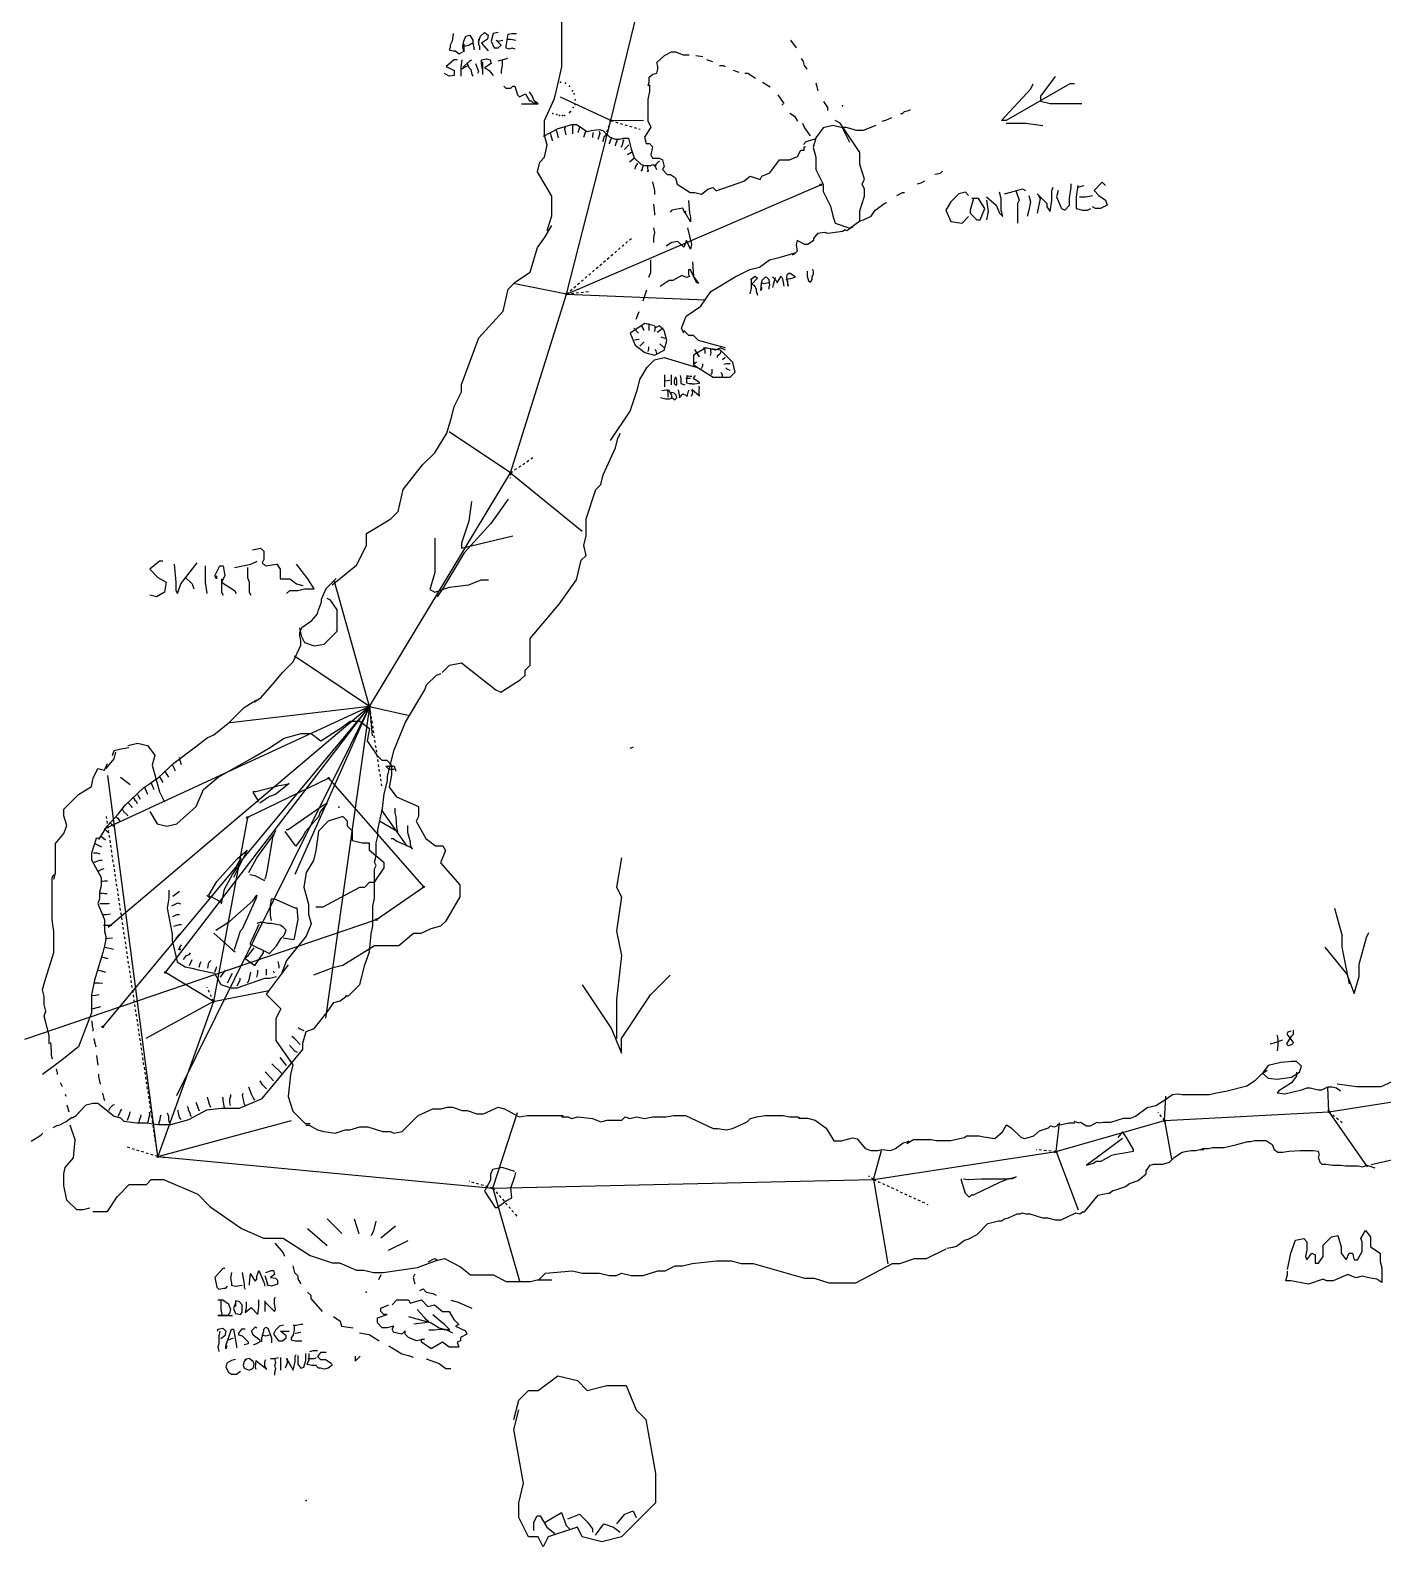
# Model space of a CAD drawing. Header units: millimetres. Extents: x -158 to 813, y -516 to 729.
# Drawn here: x 146 to 312.1, y -516.5 to -330.2 of the extents above; entities that cross this region are included whole.
import ezdxf

# ---------------------------------------------------------------- set-up
doc = ezdxf.new("R2010")
doc.units = ezdxf.units.MM
doc.linetypes.add('DASH', pattern=[0.6, 0.3, -0.3])

msp = doc.modelspace()

# ---------------------------------------------------------------- linework, layer by layer
at = {"layer": 'Shots', "color": 1}
for p, q in [((217.254, -341.338), (225.982, -305.664)), ((211.824, -362.642), (217.254, -341.338)), ((211.824, -362.642), (243.06, -349.21)), ((204.96, -384.592), (211.824, -362.642)), ((187.624, -413.294), (204.96, -384.592)), ((187.624, -413.294), (154.862, -452.644)), ((162.55, -445.968), (187.624, -413.294)), ((182.614, -422.11), (172.628, -426.942)), ((194.278, -435.452), (182.614, -422.11)), ((172.628, -426.942), (168.462, -449.52)), ((188.476, -439.468), (194.278, -435.452)), ((145.3, -454.15), (188.476, -439.468)), ((168.462, -449.52), (162.55, -445.968)), ((168.462, -449.52), (161.626, -468.596)), ((305.484, -463.086), (379.912, -451.388)), ((285.284, -464.166), (305.484, -463.086)), ((271.97, -467.974), (285.284, -464.166)), ((161.626, -468.596), (202.782, -472.464)), ((249.536, -471.382), (271.97, -467.974)), ((202.782, -472.464), (249.536, -471.382))]:
    msp.add_line(p, q, dxfattribs=at)
for centre in [(217.254, -341.338), (243.06, -349.21), (211.824, -362.642), (204.96, -384.592), (187.624, -413.294), (182.614, -422.11), (172.628, -426.942), (194.278, -435.452), (188.476, -439.468), (162.55, -445.968), (168.462, -449.52), (154.862, -452.644), (305.484, -463.086), (285.284, -464.166), (161.626, -468.596), (271.97, -467.974), (202.782, -472.464), (249.536, -471.382)]:
    msp.add_circle(centre, 0.1, dxfattribs=at)
at = {"layer": 'Sketch', "color": 0}
for points in [[(209.44, -354.84), (210.04, -353.04), (210.04, -350.64), (208.24, -347.64), (208.54, -346.44), (209.14, -345.84), (209.44, -344.34), (209.14, -343.14), (209.14, -341.34), (210.34, -338.64), (210.64, -337.44), (211.24, -334.74), (211.24, -328.74), (211.54, -327.84)], [(197.9, -330.62), (197.78, -331.58), (197.54, -332.06), (197.54, -332.42), (197.42, -332.66), (197.9, -332.78), (198.14, -332.78), (198.62, -333.14), (199.1, -332.9)], [(199.22, -331.94), (199.22, -332.9), (199.1, -332.18), (199.22, -331.58), (199.46, -330.98), (199.94, -330.86), (200.3, -331.46), (200.3, -331.82), (200.42, -332.42), (200.42, -332.66)], [(201.02, -331.7), (201.26, -330.98), (201.74, -330.5), (202.22, -330.86), (202.1, -331.34), (201.38, -331.82), (202.22, -332.78)], [(201.02, -331.34), (201.02, -331.94), (201.14, -332.18), (201.14, -332.66)], [(203.42, -330.5), (202.82, -330.62), (202.58, -331.58), (202.94, -332.42), (203.42, -332.42), (203.78, -332.06), (203.18, -331.46), (203.42, -331.58), (204.02, -331.46)], [(204.62, -330.74), (204.38, -332.18), (204.38, -332.42), (204.86, -332.54), (205.1, -332.42), (205.46, -332.54)], [(204.5, -331.34), (204.98, -331.34), (205.58, -331.46)], [(204.62, -330.74), (205.1, -330.62), (205.7, -330.62)], [(240.08, -332.4), (239.36, -331.44)], [(199.22, -332.18), (199.82, -332.06), (200.18, -331.82), (200.42, -331.94)], [(221.84, -337.08), (221.96, -336.6), (221.96, -336), (222.44, -335.64), (222.92, -335.52), (223.04, -335.04), (223.04, -334.68), (222.92, -334.2), (223.88, -333.36), (224.72, -332.88), (225.2, -332.88), (226.16, -333.24), (226.88, -333.24)], [(227.72, -333.36), (228.56, -333.48)], [(198.38, -333.86), (198.02, -333.86), (197.06, -334.7), (198.02, -335.18), (198.02, -335.78), (197.42, -335.9), (196.82, -335.54)], [(198.98, -333.86), (198.86, -334.82), (198.86, -335.9)], [(198.86, -335.06), (199.7, -334.58)], [(199.1, -334.82), (199.94, -333.98), (200.18, -333.86)], [(199.58, -334.22), (199.82, -334.82), (200.06, -335.06), (200.18, -335.66), (200.3, -335.9)], [(200.66, -334.34), (201.02, -335.3), (200.9, -335.54)], [(201.5, -334.1), (201.5, -335.06), (201.38, -334.34), (201.38, -333.86), (201.98, -333.74), (202.46, -333.86), (202.58, -334.34), (201.98, -334.7), (201.74, -334.82), (202.34, -335.18), (202.82, -335.78)], [(201.5, -334.82), (201.5, -335.66)], [(203.42, -333.98), (204.38, -333.74), (204.62, -333.62)], [(203.9, -333.86), (203.9, -334.58), (203.78, -335.18), (203.78, -335.54)], [(229.04, -333.84), (229.76, -334.08)], [(230.6, -334.56), (231.08, -334.56), (231.32, -334.68)], [(232.28, -335.16), (233, -335.4)], [(241.4, -335.04), (241.04, -334.56), (240.92, -334.08), (240.68, -333.72)], [(204.14, -337.1), (204.38, -337.34), (204.98, -337.34), (205.22, -337.1), (205.46, -337.1), (205.82, -338.18), (206.06, -338.42), (206.78, -338.06), (207.26, -338.9), (207.5, -338.9), (207.74, -339.14), (208.1, -339.14)], [(222, -336.96), (222, -337.76), (221.8, -338.76), (221.8, -341.36), (222.2, -342.16), (221.4, -343.36), (221.6, -344.16), (222, -344.16), (222.4, -344.56), (222.2, -345.56), (222.4, -345.96), (223.2, -345.96), (223.6, -346.16), (223.8, -346.96), (223.6, -347.36), (224.2, -347.96), (224.6, -347.96), (225.2, -348.36), (225.4, -349.16), (227, -350.16), (227.6, -350.16), (228.4, -350.36), (229.2, -349.76), (229.8, -349.56), (230.2, -349.96), (233.6, -348.76), (234.4, -348.16), (235.6, -348.56), (235.8, -348.16), (236.8, -347.76), (238, -346.16), (239.2, -346.16), (240.2, -345.76), (240.6, -344.96), (241, -344.96), (241, -344.56), (241.2, -344.56)], [(233.72, -335.52), (234.08, -335.52), (235.04, -336.12)], [(235.88, -336.6), (236.84, -337.2)], [(242.72, -337.68), (242.6, -337.2), (242.48, -336.72)], [(274.24, -336.84), (273.64, -336.84), (265.84, -341.34), (265.24, -341.34), (268.84, -337.44), (269.14, -336.84)], [(271.84, -335.94), (270.04, -338.34), (270.04, -338.94), (271.24, -339.24), (275.14, -339.24)], [(206.3, -339.26), (208.34, -339.26), (207.86, -338.9), (207.62, -338.3), (207.26, -337.82)], [(237.8, -338.16), (238.52, -339.24)], [(239.24, -340.44), (239.84, -340.8), (240.2, -341.4)], [(243.92, -340.08), (243.92, -339.72), (243.44, -339)], [(252.86, -340.46), (253.1, -340.46), (253.34, -340.22), (253.82, -340.1), (254.06, -339.98)], [(208.98, -343.26), (210.78, -342.3), (211.26, -342.18), (212.46, -341.82), (213.06, -341.82), (214.38, -342.66), (214.86, -342.54), (215.82, -342.42), (216.3, -342.54), (217.14, -343.38), (217.86, -343.62), (218.34, -343.62), (218.82, -343.5), (219.42, -343.5), (219.78, -344.82), (220.14, -345.9), (220.98, -346.74), (221.46, -346.86), (222.18, -346.86), (222.42, -346.74), (222.66, -346.86), (223.26, -346.26)], [(210.56, -342.5), (210.62, -342.74), (210.74, -343.28), (210.8, -343.46)], [(211.58, -342.02), (211.64, -342.14), (211.58, -342.38), (211.76, -343.1)], [(212.54, -341.84), (212.54, -342.98)], [(213.44, -342.2), (213.2, -342.86)], [(214.16, -342.68), (213.92, -343.4)], [(215.84, -342.62), (215.9, -342.92), (215.66, -343.64)], [(240.8, -341.64), (241.04, -342.24), (241.76, -343.2)], [(246.64, -344.04), (245.74, -342.24), (244.54, -341.94), (243.34, -342.24), (242.44, -343.44), (242.14, -344.64), (242.44, -345.84), (242.44, -347.34), (243.34, -349.14), (243.34, -350.04), (244.24, -351.84), (244.54, -353.04), (244.84, -353.94), (246.64, -354.54), (247.84, -353.64), (247.84, -352.44), (248.44, -350.64), (248.44, -349.74), (248.14, -349.14), (248.44, -348.54), (247.84, -346.74), (247.84, -345.24), (245.44, -341.64), (244.84, -341.34)], [(245.66, -342.14), (246.14, -342.14), (247.46, -342.5), (248.3, -342.5), (249.86, -341.9)], [(250.58, -341.42), (251.06, -341.3), (251.78, -340.94)], [(265.84, -341.64), (268.24, -341.64), (270.34, -341.94)], [(209.84, -342.92), (209.9, -343.16), (210.08, -343.7), (210.08, -343.82)], [(215.06, -342.8), (215, -343.4)], [(216.44, -343.22), (216.32, -343.76), (216.26, -343.94)], [(217.28, -343.52), (217.28, -343.64), (217.16, -343.82), (217.16, -344), (217.04, -344.18)], [(218, -343.64), (218, -343.88), (217.88, -344.06), (217.82, -344.42)], [(218.9, -343.7), (218.78, -343.82), (218.84, -343.7), (218.6, -344.48), (218.48, -344.6)], [(219.5, -344.3), (218.96, -344.9)], [(240.92, -344.28), (241.28, -343.92), (242.36, -343.56)], [(219.8, -345.26), (219.32, -345.56)], [(220.22, -345.92), (219.56, -346.46)], [(220.52, -346.58), (220.52, -346.7), (220.28, -346.94), (220.22, -347.3)], [(221.24, -346.88), (221.12, -347.18), (221.12, -347.36), (220.94, -347.54)], [(221.78, -346.88), (221.78, -347.18), (221.84, -347.6), (221.72, -347.6)], [(222.56, -346.76), (222.74, -347.06), (222.86, -347.36)], [(257.06, -347.9), (257.78, -347.78), (258.02, -347.54)], [(222.38, -348.86), (222.62, -349.94), (222.62, -350.42)], [(254.9, -349.1), (255.38, -348.98), (255.86, -348.74)], [(261.22, -350.52), (260.82, -350.12), (260.02, -350.32), (259.02, -351.32), (258.42, -352.32), (259.02, -353.72), (260.42, -353.92), (261.22, -353.12)], [(263.42, -350.72), (264.62, -351.72), (265.02, -352.72), (265.42, -353.12), (265.22, -352.32), (265.22, -350.92), (265.02, -350.12)], [(265.62, -350.32), (266.42, -350.12), (267.82, -349.72), (268.22, -349.92)], [(267.02, -349.92), (267.42, -351.12), (267.22, -351.52), (267.22, -353.92)], [(269.62, -350.32), (270.82, -351.52), (270.82, -351.92), (271.22, -352.52), (271.42, -351.12), (271.42, -349.92), (271.62, -349.52)], [(272.22, -349.92), (272.02, -350.72), (272.62, -352.12), (273.02, -352.32), (273.62, -351.72), (273.62, -350.92), (273.82, -349.52), (273.82, -349.12)], [(274.62, -349.32), (274.42, -350.72), (274.42, -352.12), (275.22, -352.32), (275.82, -352.32), (276.22, -352.12)], [(274.62, -349.52), (275.42, -349.32)], [(278.02, -349.32), (277.62, -348.92), (276.62, -349.92), (277.22, -350.52), (278.02, -351.12), (278.22, -351.72), (277.42, -352.12), (276.82, -352.12), (276.42, -351.92)], [(222.5, -351.62), (222.62, -352.7), (222.62, -352.94)], [(226.82, -351.14), (226.94, -352.7), (227.06, -353.18), (227.06, -353.78), (226.46, -352.7), (226.46, -352.46), (226.34, -352.7), (226.1, -352.1), (224.78, -352.34), (224.54, -352.58)], [(247.82, -353.66), (248.3, -353.54), (249.26, -353.06), (249.74, -352.34), (250.94, -351.5), (251.18, -351.38)], [(252.38, -350.54), (253.1, -350.18), (253.34, -350.18)], [(261.82, -350.92), (261.42, -352.32), (261.42, -352.72), (262.22, -353.52), (262.62, -353.52), (263.22, -352.12), (262.42, -350.92), (261.62, -350.92)], [(263.42, -351.12), (263.62, -352.52), (263.42, -353.52)], [(268.62, -350.52), (268.82, -351.32), (268.62, -352.32), (268.42, -353.12)], [(269.82, -350.52), (270.02, -350.92), (269.62, -352.72)], [(274.82, -350.72), (275.62, -350.72), (276.42, -350.52)], [(198.04, -376.44), (198.94, -374.64), (198.94, -373.74), (201.04, -368.04), (204.04, -364.74), (204.64, -362.04), (205.54, -361.14), (207.34, -359.94), (208.24, -356.94), (209.14, -355.74), (210.04, -354.24)], [(222.5, -354.5), (222.62, -355.1), (222.5, -355.7), (222.5, -356.3)], [(226.7, -354.5), (227.18, -356.54), (227.06, -357.14), (226.58, -356.06), (226.22, -356.9), (225.5, -356.18), (224.78, -356.3), (224.06, -356.78)], [(246.98, -354.38), (246.26, -354.86), (246.02, -354.74), (245.78, -354.98), (244.82, -355.1), (243.98, -355.22), (243.5, -355.1), (242.66, -355.22), (242.18, -355.82), (242.18, -356.06), (241.46, -356.54), (241.1, -356.54), (240.14, -356.06), (240.02, -356.54), (240.14, -357.38), (239.78, -357.74), (239.54, -357.86)], [(226.24, -367.44), (225.94, -366.84), (226.54, -365.34), (228.34, -364.14), (229.54, -362.34), (232.54, -360.54), (234.34, -359.64), (235.54, -359.34), (236.74, -358.44), (237.94, -358.14), (240.04, -357.54)], [(222.14, -358.46), (222.14, -360.02), (221.9, -360.62)], [(227.3, -358.7), (227.42, -360.5), (228.02, -361.34), (227.78, -361.22), (227.06, -359.66), (226.82, -359.66), (226.82, -360.26), (226.94, -360.5), (226.58, -360.62), (225.98, -360.38), (224.9, -360.98), (224.42, -360.98), (223.34, -361.7)], [(234.5, -360.86), (234.5, -361.98), (234.34, -362.62)], [(234.42, -360.86), (234.98, -360.46), (235.3, -360.7), (234.58, -361.42), (234.9, -361.58), (235.14, -362.06), (235.14, -362.3), (235.3, -362.78)], [(235.78, -361.74), (235.78, -362.06), (235.7, -362.22), (235.78, -361.34), (235.86, -360.94), (236.18, -360.62), (236.34, -360.54), (236.66, -360.86), (236.74, -361.58), (236.66, -361.74), (236.66, -362.06)], [(235.78, -361.26), (236.1, -361.34), (236.82, -361.18)], [(237.14, -360.54), (237.62, -361.02), (237.7, -361.26), (238.18, -360.46), (238.34, -360.78), (238.5, -361.66)], [(237.46, -360.62), (237.38, -360.94), (237.22, -361.5), (237.14, -361.82)], [(238.82, -360.86), (238.98, -361.02), (238.98, -361.26), (239.06, -361.58), (239.06, -361.66), (238.9, -360.54), (238.98, -360.22), (239.14, -360.06), (239.3, -360.06), (239.86, -360.46), (239.86, -360.62), (239.3, -360.78), (238.82, -360.86)], [(241.38, -359.82), (241.38, -360.46), (241.54, -361.02), (241.78, -361.18), (242.02, -360.86), (242.02, -360.54), (242.18, -360.14), (242.18, -359.9), (242.1, -359.58)], [(221.66, -362.18), (221.3, -363.26), (221.18, -363.5)], [(220.7, -364.82), (220.34, -365.78)], [(222.64, -366.54), (221.44, -366.24), (219.64, -367.44), (220.24, -368.94), (221.44, -369.84), (222.64, -370.14), (223.84, -369.54), (224.14, -368.34), (223.84, -367.14), (223.24, -366.54), (222.64, -366.84)], [(220.1, -366.82), (220.66, -367.46)], [(220.98, -366.5), (221.3, -366.98), (221.3, -367.14)], [(221.94, -366.26), (221.94, -367.14)], [(222.66, -366.58), (222.66, -367.14), (222.58, -367.3)], [(223.7, -366.82), (222.98, -367.38)], [(220.18, -368.26), (220.74, -368.18)], [(220.82, -369.06), (221.38, -368.5)], [(223.78, -369.22), (223.3, -368.74)], [(223.94, -368.1), (223.46, -367.94)], [(231.34, -369.24), (230.14, -368.94), (228.04, -368.34), (227.44, -367.74), (226.84, -367.74), (226.24, -367.14)], [(217.24, -380.64), (219.64, -377.04), (220.54, -374.34), (220.84, -373.14), (221.74, -371.64), (222.64, -370.74), (223.84, -370.44), (227.74, -371.64)], [(221.86, -369.7), (221.94, -369.38), (221.94, -369.14)], [(222.9, -369.94), (222.82, -369.62), (222.66, -369.46)], [(231.34, -369.54), (230.74, -369.24), (230.14, -369.54), (228.94, -369.24), (227.44, -370.14), (227.44, -371.34), (229.84, -372.84), (231.94, -372.84), (232.54, -372.24), (232.24, -371.04), (230.74, -369.54), (228.64, -369.24)], [(227.54, -369.46), (228.1, -370.34)], [(228.74, -369.22), (228.82, -369.62), (228.82, -369.94)], [(229.46, -369.3), (229.54, -369.86), (229.46, -370.18)], [(230.82, -369.62), (230.66, -370.02), (230.34, -370.26), (230.34, -370.42)], [(231.3, -370.42), (230.98, -370.74)], [(227.46, -371.22), (227.78, -370.98)], [(228.42, -371.78), (228.58, -371.46), (228.58, -371.22)], [(229.54, -372.5), (229.7, -372.34), (229.7, -371.86)], [(230.98, -372.82), (230.98, -372.58), (230.82, -372.26)], [(231.94, -371.22), (231.46, -371.22), (231.14, -371.3)], [(231.94, -372.02), (231.54, -371.86), (231.38, -371.7)], [(223.86, -372.58), (223.86, -374.02)], [(223.94, -373.3), (224.5, -373.22)], [(224.66, -372.58), (224.66, -373.78)], [(225.14, -372.98), (225.06, -373.3), (225.06, -373.62), (225.22, -373.78), (225.38, -373.78), (225.38, -373.22), (225.3, -372.9), (225.14, -372.9)], [(225.78, -372.66), (225.86, -373.06), (225.86, -373.62), (226.34, -373.78)], [(226.5, -372.98), (227.06, -372.98)], [(226.58, -372.66), (226.98, -372.74), (227.22, -372.74)], [(226.66, -372.74), (226.58, -373.14), (226.58, -373.54), (226.9, -373.62), (227.22, -373.62)], [(227.62, -372.66), (227.38, -372.98), (227.78, -373.22), (228.1, -373.46), (228.1, -373.62), (227.54, -373.7), (227.22, -373.7)], [(227.22, -374.34), (228.18, -375.14), (228.1, -374.82), (228.1, -374.42), (228.18, -374.26), (228.1, -373.94)], [(183.04, -398.34), (186.04, -395.94), (187.24, -393.54), (187.24, -392.04), (190.24, -390.24), (191.14, -389.34), (191.74, -386.64), (194.14, -383.64), (195.64, -382.14), (197.14, -379.74), (197.74, -377.64), (198.04, -376.44), (198.64, -375.24)], [(223.54, -374.5), (224.1, -374.42), (224.34, -374.42), (224.74, -375.06), (224.74, -375.3), (224.66, -375.46), (224.42, -375.54), (224.02, -375.54), (223.38, -375.38)], [(224.18, -374.42), (224.26, -374.66), (224.26, -375.3)], [(224.74, -374.98), (224.74, -375.3), (225.14, -375.62), (225.38, -375.38), (225.3, -375.06), (225.06, -374.82), (224.74, -374.74), (224.58, -374.9)], [(225.54, -374.42), (225.7, -375.22), (225.7, -375.38), (226.1, -374.9), (226.5, -375.06), (226.66, -375.22), (226.74, -374.9), (226.82, -374.58), (226.9, -374.42)], [(227.22, -374.42), (227.3, -374.82), (227.14, -375.22)], [(196.54, -409.14), (197.44, -408.24), (198.94, -407.94), (203.14, -411.24), (203.74, -411.54), (206.14, -410.04), (206.74, -409.44), (206.74, -408.84), (207.34, -408.24), (207.34, -404.94), (210.94, -400.74), (213.04, -397.74), (213.64, -395.34), (214.24, -394.74), (213.94, -393.54), (214.24, -392.34), (214.24, -390.24), (215.44, -386.64), (216.04, -386.04), (216.34, -384.84), (217.84, -381.54), (218.14, -380.34), (218.44, -379.74)], [(204.64, -387.84), (202.54, -390.84), (199.24, -394.44), (196.54, -398.94), (195.94, -399.84)], [(200.14, -388.14), (199.84, -390.54), (198.94, -393.24), (198.94, -393.84), (205.24, -392.34)], [(195.64, -392.64), (195.64, -396.84), (195.04, -398.94), (195.64, -399.24), (197.44, -398.64), (199.84, -398.34), (201.34, -397.74), (202.24, -397.74)], [(173.24, -394.04), (174.24, -393.84), (174.64, -394.24), (174.64, -395.24), (174.44, -395.64), (174.84, -396.04), (176.24, -395.84), (176.64, -396.44), (176.64, -397.64), (177.84, -397.64), (178.64, -398.24), (179.44, -398.44)], [(162.24, -395.44), (161.84, -395.44), (160.64, -396.44), (161.64, -397.44), (162.64, -398.04), (162.44, -399.24), (161.44, -399.84), (160.64, -399.64)], [(163.64, -395.84), (163.84, -398.04), (163.84, -399.04), (164.04, -399.44), (164.44, -398.24), (166.44, -395.64)], [(167.44, -396.04), (167.44, -398.04), (167.64, -399.44)], [(168.84, -397.24), (168.84, -397.64), (168.64, -397.24), (169.24, -396.04), (169.64, -396.04), (169.84, -397.24), (169.44, -398.04), (171.04, -399.04), (171.24, -399.44)], [(171.04, -396.24), (173.04, -395.84), (173.84, -395.44)], [(172.64, -396.24), (172.64, -397.44), (172.84, -398.04), (172.84, -399.24), (173.04, -399.64)], [(177.44, -399.44), (177.84, -399.04), (178.84, -399.04), (179.64, -398.84), (180.84, -398.84), (180.04, -397.64), (178.64, -395.84)], [(165.04, -397.44), (165.84, -398.24), (166.04, -398.84)], [(169.44, -397.64), (169.44, -399.24), (169.64, -399.64)], [(173.44, -412.6), (173.68, -412.6), (174.28, -412.24), (175.96, -410.32), (176.92, -409.12), (178.24, -407.8), (179.2, -405.76), (179.2, -405.16), (179.08, -404.68), (179.08, -404.2), (179.32, -403.6), (180.52, -402.76), (181.24, -401.92), (181.36, -401.44), (181.72, -400.48), (181.72, -400.12), (182.32, -398.8), (183.52, -397.6)], [(179.04, -403.64), (179.24, -404.64), (179.64, -405.44), (180.84, -405.84), (182.04, -405.64), (183.64, -404.04), (183.64, -401.44), (182.84, -400.24), (182.44, -400.04)], [(184.64, -448.84), (185.04, -448.84), (186.44, -447.44), (187.04, -445.04), (187.64, -443.44), (187.84, -441.24), (188.04, -440.24), (188.04, -437.84), (188.24, -436.84), (188.24, -433.24), (188.44, -432.84), (188.24, -432.44), (188.44, -431.64), (188.44, -430.04), (188.64, -429.24), (188.64, -428.44), (189.24, -425.84), (189.44, -424.04), (189.84, -422.44), (189.84, -421.84), (190.64, -418.64), (192.04, -415.24), (194.44, -411.24), (194.64, -410.64), (195.84, -409.44), (196.44, -409.24)], [(154.36, -429.64), (155.44, -427.96), (156.76, -426.52), (157.6, -425.44), (159.88, -423.28), (160.6, -422.8), (161.08, -422.44), (161.68, -422.08), (163.6, -420.28), (166.24, -418.24), (167.68, -417.16), (168.52, -416.8), (170.44, -415.24), (172.24, -413.44), (173.32, -412.72), (173.56, -412.72), (173.8, -412.48)], [(160.64, -426.2), (161.54, -427.7), (162.74, -428), (163.94, -427.7), (166.34, -425.6), (167.24, -423.5), (169.04, -422), (173.24, -419.6), (175.34, -418.4), (177.14, -417.2), (179.24, -416.6), (180.44, -416.6), (181.64, -417.5), (184.04, -416), (185.24, -415.1), (186.44, -415.1), (187.64, -416), (187.34, -417.5), (188.54, -419.3), (189.14, -419.9), (189.74, -419.9), (190.34, -420.5), (190.34, -421.7), (190.04, -423.2), (190.94, -424.4), (193.64, -425.6), (193.64, -426.8), (193.34, -427.4), (194.54, -429.5), (195.74, -430.4), (196.64, -430.4), (196.94, -431), (196.34, -432.5), (198.74, -435.2), (198.74, -436.7), (196.94, -439.7), (196.34, -440.3), (195.14, -440.6), (193.94, -441.2), (193.04, -441.2), (191.24, -442.7), (188.24, -442.7), (184.34, -445.1), (183.14, -445.4), (180.74, -446.3)], [(155.26, -420.92), (156.26, -419.72), (156.46, -418.92)], [(156.06, -419.32), (156.26, -418.72), (157.06, -418.52), (158.06, -418.32)], [(157.94, -418.1), (159.14, -417.8), (160.34, -418.1), (161.24, -419.3), (160.94, -420.5), (161.84, -423.8), (162.44, -425)], [(219.64, -418.44), (220.04, -418.24)], [(148.86, -434.52), (149.06, -433.72), (149.06, -430.12), (150.06, -428.92), (150.46, -427.92), (150.06, -426.72), (150.06, -425.92), (151.86, -424.12), (153.46, -423.12), (153.66, -422.12), (154.26, -420.92), (155.06, -421.12), (155.46, -420.32)], [(163.36, -420.36), (163.72, -421.08), (163.72, -421.2)], [(164.26, -419.58), (164.32, -419.88), (164.5, -420.42)], [(190.64, -421.04), (190.04, -421.04), (189.64, -420.64), (190.64, -420.64), (190.84, -421.24)], [(157.04, -422), (158.24, -422.9)], [(160.78, -422.58), (161.14, -423.48)], [(161.8, -421.86), (162.22, -422.64)], [(162.4, -421.26), (162.52, -421.32), (162.94, -421.98)], [(173.3, -423.74), (173.66, -423.74), (176.54, -423.02), (177.26, -422.9), (177.74, -422.78), (176.06, -424.1), (175.34, -424.34), (174.14, -425.18)], [(158.56, -424.38), (158.8, -424.8), (158.98, -424.92), (159.1, -425.22)], [(159.14, -424.1), (159.44, -424.7)], [(159.94, -423.12), (160.36, -424.08)], [(173.3, -423.86), (173.9, -424.82), (173.9, -425.06)], [(157.24, -425.88), (157.42, -426.18), (157.84, -426.6), (157.9, -426.72)], [(157.9, -425.04), (158.38, -425.58), (158.44, -425.76)], [(177.38, -428.42), (177.62, -428.42), (181.94, -425.42), (182.42, -425.18), (181.58, -426.26), (181.34, -426.86), (179.78, -428.66), (179.42, -429.26), (178.58, -430.46), (177.26, -428.66)], [(188.84, -427.34), (191.12, -428.66), (191, -428.18), (190.88, -426.86), (190.76, -426.38), (190.76, -425.78)], [(189.08, -426.02), (192.2, -430.46)], [(155.02, -428.28), (155.56, -428.82)], [(155.68, -427.5), (155.92, -427.74), (156.28, -428.04)], [(156.46, -426.84), (156.7, -427.02), (156.94, -427.44)], [(181.04, -437.9), (181.94, -437.9), (186.44, -435.5), (187.04, -435.5), (187.64, -434.9), (188.24, -434.9), (189.44, -433.1), (189.44, -432.5), (187.64, -431), (187.64, -430.1), (186.74, -430.1), (185.54, -429.8), (185.54, -428.6), (184.94, -428), (184.94, -427.4), (184.34, -426.8), (182.54, -427.4), (181.34, -428.6), (181.04, -431), (180.74, -432.2), (179.84, -433.7), (179.54, -435.5), (180.14, -437.6), (180.14, -438.8), (180.44, -440), (179.84, -441.5), (177.44, -444.5), (176.84, -446)], [(190.28, -429.5), (190.52, -429.5), (191, -429.86), (192.68, -430.58), (192.92, -430.82), (192.68, -430.34), (192.68, -429.98), (192.32, -428.78), (192.32, -427.94)], [(154.06, -429.52), (153.46, -431.32), (153.46, -432.12), (154.66, -434.32), (154.66, -435.32), (154.46, -436.12), (154.46, -436.92), (154.26, -437.52), (155.06, -439.52), (155.06, -440.92), (155.26, -441.72), (155.06, -442.72), (154.86, -443.52), (153.86, -446.92), (153.46, -448.72), (153.46, -450.92), (151.86, -455.12), (149.86, -456.72), (147.46, -458.52)], [(153.82, -430.14), (154.06, -430.2), (154.36, -430.38), (154.72, -430.56)], [(154, -429.48), (154.24, -429.42), (154.36, -429.48), (154.36, -429.6)], [(154.6, -429.18), (154.96, -429.48), (155.2, -429.66)], [(172.82, -433.7), (173.78, -431.9), (175.94, -428.9), (176.06, -428.54), (175.7, -429.38), (175.1, -433.1), (174.86, -434.3), (174.74, -434.54)], [(153.7, -431.28), (154.12, -431.28), (154.48, -431.4)], [(167.66, -436.46), (167.9, -436.7), (168.26, -436.7), (169.34, -437.3), (169.46, -437.54), (169.82, -435.74), (170.78, -433.94), (171.38, -433.1), (171.38, -432.74), (171.86, -431.9)], [(168.02, -436.7), (167.9, -436.46), (168.86, -434.78), (171.38, -432.02), (172.58, -430.94), (170.9, -434.3)], [(218.56, -431.9), (217.96, -435.5), (218.56, -436.7), (217.96, -440.9), (218.56, -443.9), (217.96, -449.3), (217.96, -454.1)], [(148.26, -454.72), (148.26, -453.72), (147.86, -452.12), (147.66, -451.32), (147.86, -450.72), (147.66, -449.92), (147.66, -448.92), (147.46, -448.12), (147.66, -447.32), (148.86, -443.52), (148.86, -440.92), (148.66, -439.52), (148.66, -434.32), (148.86, -433.92)], [(153.82, -432.42), (154.48, -432.18), (154.78, -432.18)], [(154.36, -433.5), (154.66, -433.32), (155.02, -433.2)], [(172.94, -433.94), (173.54, -434.06), (174.74, -434.66)], [(154.66, -434.76), (154.84, -434.76), (155.08, -434.7), (155.44, -434.7)], [(154.48, -436.2), (154.66, -436.26), (154.78, -436.2), (155.08, -436.26), (155.38, -436.26)], [(154.48, -437.52), (155.56, -437.52), (155.68, -437.46)], [(162.98, -435.86), (162.98, -436.86), (162.78, -438.06), (163.38, -441.26), (163.38, -442.06), (163.98, -444.66), (164.98, -445.26), (165.78, -445.46), (166.58, -445.66), (168.58, -446.06), (169.38, -447.46), (170.58, -447.86), (171.38, -447.86), (174.78, -446.66), (175.38, -446.66), (176.18, -446.46)], [(163.34, -437.78), (164.06, -437.42), (164.42, -437.54)], [(163.46, -436.58), (164.3, -435.98)], [(168.74, -440.78), (170.42, -439.7), (173.3, -437.18), (173.78, -436.46), (173.66, -436.94), (171.98, -440.66), (171.74, -440.9), (171.02, -443.18)], [(175.58, -439.58), (175.46, -438.98), (175.46, -437.78), (175.58, -436.94), (175.94, -436.94), (178.46, -438.02), (178.7, -438.02), (178.82, -439.46), (178.34, -441.98), (177.02, -441.74)], [(154.84, -438.84), (155.26, -438.84), (155.8, -438.78)], [(163.46, -439.1), (163.94, -438.86), (164.3, -438.86)], [(306.18, -438.06), (307.08, -441.36), (307.08, -442.86), (307.98, -447.36)], [(154.96, -440.16), (155.98, -440.16)], [(163.58, -440.3), (164.3, -440.06), (164.54, -440.06)], [(163.82, -441.74), (164.3, -441.26)], [(168.5, -441.14), (170.78, -443.18), (171.14, -443.42)], [(174.02, -440.06), (173.18, -441.98), (172.94, -442.46), (175.34, -443.66), (176.18, -442.7), (176.78, -441.74), (177.14, -441.38), (177.38, -440.78), (177.02, -440.42), (176.66, -440.18), (176.18, -440.06), (175.58, -439.94), (175.1, -439.94), (174.62, -439.82), (174.14, -439.82), (173.78, -439.94)], [(304.98, -442.86), (307.68, -446.16), (308.58, -448.56), (309.18, -446.46), (309.18, -444.96), (310.08, -441.66), (310.38, -441.06)], [(155.14, -441.78), (156.04, -441.72)], [(155.14, -442.86), (156.16, -443.1)], [(164.06, -443.06), (164.42, -443.18), (164.3, -442.94), (164.54, -442.58)], [(173.42, -442.94), (172.58, -444.02), (172.34, -444.26), (173.54, -445.1), (174.62, -443.54), (174.62, -443.3)], [(154.72, -444.06), (155.5, -444.24)], [(164.78, -444.38), (165.14, -443.9), (165.5, -443.78), (165.62, -443.54)], [(165.5, -445.1), (165.86, -444.38)], [(166.7, -445.34), (166.82, -444.86), (166.94, -444.62)], [(167.78, -445.46), (167.9, -444.74), (168.14, -444.5)], [(177.62, -445.02), (174.92, -448.62), (175.82, -449.52), (176.72, -450.42), (176.12, -451.62), (176.12, -454.32), (178.22, -457.32), (177.92, -458.52), (177.62, -461.22), (178.22, -463.02), (179.72, -464.52), (180.32, -464.52)], [(176.54, -445.46), (176.54, -445.1), (176.42, -444.62)], [(154.24, -445.68), (154.54, -445.74), (155.2, -445.92)], [(168.62, -445.94), (168.86, -445.22)], [(169.34, -446.54), (169.94, -445.7)], [(170.18, -447.26), (170.78, -446.06)], [(171.38, -447.62), (171.74, -446.9), (171.74, -446.66)], [(172.58, -447.26), (172.82, -447.02), (173.06, -445.94)], [(173.78, -446.54), (173.9, -446.06), (173.9, -445.7)], [(174.98, -446.3), (174.98, -445.58)], [(175.94, -446.06), (175.82, -445.82)], [(213.76, -447.5), (217.36, -452.9), (218.56, -455.9), (218.56, -454.1), (222.16, -448.7), (224.56, -446.3)], [(151.84, -463.24), (152.84, -462.24), (153.64, -462.04), (154.24, -462.04), (156.24, -463.64), (157.04, -463.84), (157.44, -464.24), (159.04, -464.44), (160.24, -464.44), (161.64, -464.64), (163.24, -464.64), (165.44, -464.04), (167.64, -462.84), (169.44, -462.64), (171.64, -462.64), (174.44, -461.44), (178.44, -456.64), (179.44, -455.44), (179.44, -454.64), (179.84, -453.24), (180.84, -452.84), (182.44, -450.84), (183.24, -449.64), (184.04, -449.44), (184.84, -448.84)], [(153.46, -448.8), (154, -448.74), (154.42, -448.68)], [(153.88, -447.24), (154.36, -447.24), (154.84, -447.3)], [(153.42, -450.46), (153.74, -450.38), (154.62, -450.14)], [(153.46, -451.92), (153.54, -452.32), (153.54, -452.56), (153.62, -452.88), (153.62, -453.2)], [(153.78, -454.08), (153.86, -454.48), (154.02, -455.12)], [(179.12, -454.8), (178.4, -454.08), (178.1, -453.84)], [(179.6, -453.12), (179.12, -452.94), (178.88, -452.76)], [(298.26, -454.74), (298.74, -454.62), (299.82, -454.26)], [(299.1, -453.66), (299.22, -454.26), (299.22, -454.98), (299.1, -455.58)], [(300.78, -453.18), (300.42, -453.3), (300.3, -453.54), (301.14, -454.62), (300.9, -454.86), (300.42, -454.98), (300.3, -454.74), (300.9, -453.78), (301.14, -453.54), (301.14, -453.06)], [(148.42, -454.56), (148.54, -455.64), (148.54, -456.12), (148.66, -456.6)], [(154.1, -456.16), (154.26, -457.36)], [(178.76, -455.82), (178.46, -455.64), (177.8, -454.92)], [(149.14, -457.8), (149.26, -458.28), (149.26, -458.52)], [(176.84, -458.4), (175.64, -457.2)], [(177.44, -457.38), (176.66, -456.42)], [(285.18, -461.7), (286.26, -460.98), (286.86, -460.86), (287.46, -460.98), (290.82, -460.98), (291.66, -460.74), (292.98, -460.5), (295.38, -459.9), (296.46, -459.18), (297.18, -458.46), (297.9, -457.98)], [(301.02, -456.9), (299.58, -457.02), (298.02, -457.38), (297.3, -458.34), (298.02, -458.94), (299.1, -459.06), (300.9, -458.82), (301.86, -458.22), (302.1, -457.5), (301.5, -456.9), (300.9, -456.9)], [(149.62, -459.48), (149.86, -459.96)], [(154.34, -458.48), (154.34, -458.8), (154.42, -459.12), (154.5, -459.52), (154.58, -459.68)], [(174.98, -460.26), (174.5, -459.78), (174.2, -459.3)], [(175.82, -459.3), (174.98, -458.34), (174.8, -458.22)], [(301.5, -458.22), (301.5, -458.7), (300.9, -459.54), (299.34, -460.5), (299.1, -460.74), (300.06, -460.86), (302.1, -460.38), (302.82, -460.14), (303.18, -460.14), (304.14, -460.38), (304.62, -460.38), (305.34, -460.02), (305.82, -460.02), (306.42, -460.14), (306.9, -460.5)], [(306.48, -459.66), (308.88, -459.96), (311.88, -459.96), (314.58, -458.76)], [(150.22, -460.92), (150.34, -461.16)], [(154.82, -460.8), (154.98, -461.44), (155.06, -461.68)], [(168.14, -462.54), (167.96, -462.18), (167.78, -461.46), (167.72, -461.28)], [(169.82, -462.6), (169.64, -461.7), (169.64, -461.4), (169.58, -461.28)], [(170.54, -462.3), (170.48, -462), (170.48, -461.52), (170.6, -461.16), (170.6, -460.98)], [(172.34, -462.3), (172.22, -462.06), (172.16, -461.58), (172.04, -461.1), (172.1, -460.8)], [(173.54, -461.64), (173.36, -461.4), (173.12, -460.92), (172.82, -460.08)], [(274.14, -464.22), (274.74, -464.46), (274.98, -464.34), (275.7, -464.82), (276.18, -464.82), (277.02, -464.34), (277.26, -464.46), (277.74, -464.34), (278.7, -464.34), (280.26, -463.86), (281.1, -463.86), (281.7, -463.62), (283.14, -462.54), (284.22, -462.3), (285.18, -461.7), (285.78, -461.34)], [(148.78, -465), (149.26, -464.76), (149.58, -464.68), (150.38, -464.28), (151.02, -463.8), (151.18, -463.8), (151.58, -463.56), (151.98, -463.16)], [(150.46, -462.24), (150.7, -463.08)], [(155.6, -462.9), (155.78, -462.6), (156.14, -462.24), (156.32, -462.18)], [(156.74, -463.62), (156.92, -463.32), (157.04, -463.02), (157.22, -462.78)], [(157.88, -464.1), (158.12, -463.56), (158.18, -463.32), (158.24, -463.08)], [(159.32, -464.34), (159.38, -464.1), (159.56, -463.56), (159.5, -463.44)], [(160.4, -464.4), (160.64, -463.44), (160.58, -463.14)], [(161.78, -464.58), (161.78, -464.4), (161.9, -464.04), (161.96, -463.68), (162.02, -463.44)], [(163.04, -464.46), (162.98, -464.04), (162.98, -463.68), (162.8, -463.26)], [(164.48, -464.04), (164.3, -463.8), (164.12, -463.02), (164.12, -462.9)], [(165.74, -463.68), (165.62, -463.56), (165.62, -463.38), (165.38, -462.84), (165.38, -462.66), (165.26, -462.42)], [(166.76, -463.02), (166.34, -461.94)], [(179.82, -464.72), (180.22, -464.72), (181.22, -465.32), (182.02, -465.52), (183.42, -465.72), (184.62, -465.32), (185.22, -465.32), (186.42, -464.92), (187.42, -464.92), (189.22, -465.52), (190.22, -465.52), (190.62, -465.72), (191.62, -465.52), (193.62, -463.52), (195.42, -462.72), (196.42, -462.72), (197.22, -462.52), (197.82, -462.52), (199.02, -462.92), (199.62, -462.92), (200.82, -463.32), (201.62, -463.32), (203.42, -462.52), (204.22, -462.72), (206.02, -463.72), (207.02, -463.52), (211.42, -463.52)], [(211.22, -463.72), (212.02, -463.72), (212.42, -463.92), (213.22, -463.72), (215.02, -463.92), (216.02, -464.32), (216.82, -464.12), (218.62, -464.12), (219.02, -463.72), (219.62, -463.92), (220.42, -463.72), (221.42, -463.92), (222.42, -463.72), (224.02, -463.72), (225.02, -463.52), (226.42, -463.52), (229.82, -465.12), (230.42, -465.12), (231.42, -465.32), (232.22, -465.12), (234.02, -464.32), (234.42, -463.92), (235.22, -463.72), (236.22, -463.52), (238.42, -463.52), (239.22, -463.72), (240.22, -463.72), (240.62, -463.92)], [(310.68, -469.56), (313.38, -468.96), (314.88, -468.96), (316.08, -468.66), (320.88, -468.66), (322.68, -469.26), (323.58, -468.96), (324.78, -469.26), (326.28, -469.26), (327.48, -468.96), (331.08, -468.96), (335.58, -467.16), (338.58, -465.06), (341.88, -464.16), (346.68, -464.16), (347.88, -464.46), (354.48, -464.46), (356.58, -464.16), (357.18, -463.56), (358.08, -463.56), (361.98, -462.36), (362.58, -462.66)], [(153.26, -474.92), (152.46, -475.12), (151.66, -475.12), (150.46, -473.92), (150.06, -472.12), (150.06, -470.72), (150.26, -469.92), (151.26, -468.72), (151.46, -466.52), (150.86, -464.72)], [(240.34, -463.88), (241.42, -463.88), (242.38, -464.12), (243.7, -465.08), (244.66, -466.64), (245.62, -466.64), (246.94, -466.28), (247.54, -466.4), (248.5, -467.6), (249.22, -467.84), (250.06, -467.84), (250.54, -467.72), (251.62, -467.84), (252.22, -467.6), (253.18, -466.88), (253.66, -466.76), (253.9, -466.64)], [(253.62, -466.98), (254.46, -466.5), (256.62, -466.5), (257.22, -466.62), (259.02, -466.62), (260.1, -466.38), (260.7, -466.26), (260.94, -466.02), (262.5, -466.02), (263.1, -466.14), (264.42, -466.38), (265.38, -465.54), (265.86, -464.7), (266.46, -465.06), (267.66, -466.26), (268.14, -466.38), (269.22, -466.02), (269.94, -465.42), (271.02, -465.06), (271.26, -464.82), (271.74, -464.94), (272.1, -464.82), (272.22, -464.58), (272.46, -464.7), (273.54, -464.46), (274.26, -464.46)], [(280.14, -466.38), (276.9, -468.78), (275.7, -469.62), (276.54, -469.38), (276.9, -469.14), (277.5, -469.14), (278.82, -468.42), (279.3, -468.3), (280.14, -468.18), (281.46, -467.94), (281.46, -467.7), (280.62, -466.26), (280.14, -465.54), (279.54, -466.26)], [(146.06, -466.68), (147.26, -465.96), (147.5, -465.72)], [(289.86, -467.58), (290.7, -467.58), (291.18, -467.46), (292.62, -467.46), (294.18, -467.1), (295.5, -466.74), (295.86, -466.74), (296.34, -466.62), (297.78, -466.62), (298.5, -467.1), (298.74, -467.7), (299.22, -468.06), (299.82, -468.06), (300.54, -467.94), (301.98, -467.82), (303.54, -467.82), (304.14, -467.94), (304.26, -468.42), (304.14, -468.66), (304.38, -469.26), (304.62, -469.5), (305.1, -469.5), (305.94, -469.62), (306.9, -469.62), (307.5, -469.74), (309.06, -469.74), (309.66, -469.86), (310.14, -469.62), (311.1, -469.98)], [(278.46, -473.1), (278.94, -472.74), (279.42, -472.62), (280.5, -472.26), (280.98, -471.9), (282.06, -471.54), (283.02, -470.7), (283.02, -470.34), (283.5, -469.62), (283.98, -469.5), (285.06, -469.5), (285.9, -469.26), (286.5, -468.66), (287.46, -468.06), (288.06, -467.94), (288.54, -467.82), (289.14, -467.82), (289.62, -467.7), (290.1, -467.7)], [(205.48, -470.42), (203.92, -469.94), (202.72, -470.18), (202.48, -470.78), (202.48, -471.5), (201.88, -472.58), (201.76, -472.82), (203.08, -474.86), (203.32, -474.86), (204.4, -474.02), (205.12, -473.66), (205, -472.46), (205.48, -471.02), (205.6, -470.54)], [(260.58, -471.3), (261.18, -471.42), (262.74, -471.3), (266.1, -471.3), (267.06, -471.06), (266.58, -471.3), (266.1, -471.3), (265.02, -471.78), (261.78, -473.34), (261.54, -473.34), (261.3, -473.58), (260.82, -473.1), (260.34, -471.54), (260.34, -471.3)], [(153.62, -475.32), (155.42, -475.32), (156.62, -473.52), (158.12, -472.02), (160.22, -472.02), (160.82, -471.42), (162.32, -471.42), (166.52, -473.22), (168.02, -474.72), (171.92, -477.42), (174.62, -478.62), (177.02, -478.62), (180.32, -480.72), (183.02, -481.62), (183.92, -481.62), (186.02, -482.52), (186.92, -482.52), (188.12, -482.82), (189.32, -482.82), (193.52, -482.22), (195.92, -481.32)], [(258.54, -479.82), (259.26, -479.7), (259.74, -479.58), (260.7, -478.86), (261.18, -478.74), (262.26, -478.14), (263.58, -476.82), (264.9, -476.46), (265.26, -476.46), (265.62, -476.22), (266.1, -476.1), (267.18, -475.62), (267.54, -475.62), (267.78, -475.5), (268.26, -475.62), (268.74, -475.62), (270.3, -476.1), (270.9, -476.1), (271.86, -476.34), (272.58, -476.34), (274.38, -475.5), (274.86, -475.62), (275.22, -475.38), (275.46, -475.38), (277.14, -473.34), (278.7, -472.98)], [(182.42, -476.22), (184.22, -478.02)], [(185.72, -476.22), (186.32, -478.02)], [(188.42, -476.52), (188.12, -477.72), (187.82, -478.32)], [(180.02, -477.42), (182.42, -479.52)], [(190.82, -477.12), (189.02, -478.62)], [(300.38, -482.46), (300.78, -480.46), (301.38, -478.86), (302.38, -478.66), (302.78, -479.06), (302.78, -480.06), (302.58, -480.86), (302.78, -481.26), (303.38, -480.46), (303.78, -480.66), (303.78, -481.66), (304.18, -481.66), (304.78, -480.86), (304.78, -479.46), (305.78, -478.46), (306.58, -478.26), (306.98, -479.66), (306.98, -480.46), (307.58, -481.26), (307.98, -480.46), (308.38, -480.46), (308.58, -481.26), (308.98, -481.26), (309.58, -480.26), (309.58, -479.06), (309.38, -478.66), (309.98, -477.66), (310.58, -478.46), (310.58, -479.66), (311.78, -480.46), (311.78, -481.46), (311.98, -482.26), (311.98, -484.06), (311.38, -483.66), (310.38, -483.46), (309.58, -483.26), (308.78, -483.46), (307.78, -483.06), (305.98, -483.86), (305.18, -483.86), (304.78, -483.66), (302.98, -484.26), (300.78, -483.86), (300.18, -483.86), (300.38, -483.06), (300.38, -482.66)], [(176, -479.22), (177, -480.42), (177.2, -480.82)], [(192.32, -478.92), (189.92, -480.12)], [(208.36, -483.8), (209.26, -482.9), (212.56, -482.6), (213.76, -482.9), (215.86, -482.9), (217.06, -483.2), (217.96, -483.2), (218.56, -482.9), (219.76, -483.2), (221.26, -483.2), (223.06, -482.6), (223.96, -482.6), (225.16, -482), (226.06, -482), (227.26, -481.7), (230.26, -481.4), (232.06, -481.4), (233.26, -481.7), (234.76, -481.7), (241.06, -483.5), (242.26, -483.5), (244.06, -484.1), (247.36, -484.1), (251.86, -481.7), (252.76, -481.7), (254.56, -481.1), (256.06, -481.1), (258.46, -479.9)], [(169.84, -482.34), (169.6, -482.34), (168.64, -483.42), (168.88, -484.62), (169.12, -484.86), (169.72, -484.74), (169.96, -484.74), (170.2, -484.5)], [(178.2, -482.02), (178.4, -482.82), (178.8, -483.22), (178.8, -483.62), (179.2, -484.22)], [(194.82, -481.52), (195.62, -481.12), (196.02, -481.32), (196.82, -481.12), (198.82, -482.12), (200.02, -483.12), (202.82, -483.12), (204.42, -483.92), (207.42, -483.92), (208.22, -483.72), (210.02, -483.72)], [(170.68, -482.82), (170.56, -483.54), (170.68, -484.14), (170.68, -484.38), (171.16, -484.5), (172, -484.38)], [(172, -482.82), (172.24, -484.26), (172.24, -484.62), (172.36, -484.86)], [(172.96, -482.94), (172.84, -484.14), (172.84, -484.38)], [(172.96, -482.94), (173.56, -483.9), (173.8, -483.66), (173.8, -483.3), (174.04, -482.58), (174.64, -484.02), (174.76, -484.5)], [(174.76, -483.18), (175.12, -484.38)], [(174.88, -482.82), (175.6, -482.58), (175.84, -482.58), (175.96, -483.06), (175.48, -483.42), (175.48, -483.42), (176.08, -483.54), (176.32, -483.78), (176.32, -484.26), (175.6, -484.5), (175, -484.38)], [(189.02, -483.12), (188.72, -483.72)], [(193.2, -483.02), (193, -483.42), (193.2, -484.22)], [(174.76, -486.42), (175.96, -487.62), (176.08, -487.38), (175.96, -486.66), (175.96, -486.06), (176.08, -485.82)], [(180, -485.22), (180.4, -485.62), (180.4, -486.02), (181.8, -487.62)], [(193.8, -485.02), (194.2, -484.82), (194.6, -485.22), (195.4, -485.42), (195.8, -485.62)], [(169, -486.18), (169.6, -486.18), (170.32, -486.66), (170.56, -487.38), (170.44, -487.86), (170.2, -488.1), (169, -488.1), (170.8, -488.1)], [(169.36, -486.3), (169.36, -487.38), (169.48, -487.98)], [(171.16, -486.54), (170.92, -487.26), (171.16, -487.86), (171.76, -487.98), (172, -487.74), (172, -486.78), (171.64, -486.42), (171.16, -486.3), (171.16, -487.02)], [(172.48, -486.42), (172.48, -487.14), (172.36, -487.74), (173.08, -487.14), (173.92, -487.98), (174.04, -487.02), (174.04, -486.18)], [(174.76, -486.3), (174.76, -487.62)], [(193.08, -489.14), (194.44, -488.98), (194.76, -488.9), (194.92, -488.9), (194.68, -488.66), (194.36, -488.34), (193.48, -487.38)], [(197.6, -486.22), (198.4, -486.42), (200.2, -487.22)], [(169, -490.02), (169, -489.78), (169.6, -489.66), (169.96, -490.02), (169.84, -490.62), (169.36, -490.98)], [(170.08, -491.82), (169.96, -492.18), (169.96, -491.82), (170.68, -489.78), (170.92, -489.78), (171.28, -491.82), (171.28, -492.06)], [(172.36, -489.78), (171.88, -489.78), (171.52, -490.26), (171.52, -490.5), (172, -490.62), (172.72, -491.34), (172.72, -491.58), (172.24, -491.7)], [(173.8, -489.66), (173.56, -489.54), (173.08, -490.02), (173.32, -490.5), (174.16, -491.1), (174.16, -491.34), (173.8, -491.58), (173.32, -491.7)], [(174.4, -491.34), (174.4, -490.86), (174.64, -490.02), (174.64, -489.78), (174.88, -489.54), (175.12, -489.66), (175.6, -490.86), (175.6, -491.46)], [(177.04, -489.3), (176.56, -489.42), (176.08, -489.9), (175.84, -490.38), (176.44, -491.22), (176.92, -491.22), (177.4, -490.86), (177.4, -490.62), (176.68, -490.02), (177.76, -490.02)], [(178.36, -489.42), (178.36, -489.9), (178.24, -490.5), (178, -490.86), (178, -491.1), (178.48, -491.22), (179.32, -491.22)], [(178.24, -489.3), (178.6, -489.3), (179.2, -489.18), (179.44, -489.18)], [(183.2, -488.22), (184, -488.82), (184.2, -489.42), (185.6, -489.62)], [(192.4, -488.22), (195.2, -489.02), (196.2, -489.62), (197, -489.82), (197.8, -490.22)], [(194.92, -489.86), (195.56, -489.86), (196.28, -489.78), (196.68, -489.78), (196.84, -489.86), (197, -489.78), (197.32, -489.86), (197.48, -489.86), (196.84, -489.22), (196.2, -488.66), (195.4, -488.02)], [(169.24, -490.02), (169.12, -490.62), (169.12, -491.58), (169, -491.94), (169.12, -492.54)], [(170.32, -491.1), (170.92, -490.86)], [(174.4, -490.5), (174.88, -490.62), (175.36, -490.5)], [(178.48, -490.26), (179.2, -490.14)], [(186.4, -490.22), (187.6, -490.42), (188.8, -491.22)], [(171.16, -493.5), (170.68, -493.62), (170.08, -493.98), (169.96, -494.46), (170.32, -495.06), (170.68, -495.3), (171.28, -495.3), (171.76, -494.94)], [(172.48, -493.5), (172.24, -493.74), (172.12, -494.22), (172.24, -494.58), (172.84, -494.82), (173.32, -494.58), (173.44, -494.1), (173.32, -493.74), (172.84, -493.38), (172.36, -493.5), (172.24, -493.74)], [(173.68, -493.62), (175, -494.7), (174.76, -494.34), (174.76, -493.74), (174.88, -493.5)], [(175.48, -493.38), (175.96, -493.38), (176.44, -493.26)], [(175.96, -493.38), (176.08, -493.86), (175.96, -494.34), (176.08, -494.58), (175.96, -495.18), (175.96, -495.42)], [(176.68, -493.26), (176.68, -494.82)], [(177.52, -493.38), (177.52, -493.98), (177.28, -494.58)], [(177.4, -493.38), (177.76, -493.98), (178.24, -494.82), (178.48, -493.74), (178.48, -493.14), (178.6, -492.9)], [(178.84, -493.02), (178.84, -494.1), (179.2, -494.58), (179.56, -494.46), (179.8, -493.62), (179.8, -492.78)], [(180.16, -492.78), (180.16, -493.62), (179.92, -494.1), (180.52, -494.22), (181.12, -494.22)], [(180.04, -493.38), (180.88, -493.38), (181.12, -493.26)], [(180.28, -492.54), (180.76, -492.42), (181.24, -492.42)], [(182.32, -492.66), (181.6, -492.66), (181.24, -493.14), (181.6, -493.5), (182.2, -493.5), (182.92, -493.98), (183.04, -494.22), (182.56, -494.58), (182.08, -494.7), (181.6, -494.58), (181.36, -494.58), (181.12, -494.34)], [(185.86, -493.1), (185.86, -493.7), (186.46, -493.1)], [(190, -491.82), (191.6, -492.82), (192.4, -493.02), (193, -493.22)], [(194.6, -493.42), (196.2, -494.02), (197, -494.62), (197.6, -494.62)], [(173.68, -493.62), (173.56, -494.46), (173.68, -494.7)], [(205.36, -500.9), (205.96, -498.5), (207.16, -497.3), (208.36, -497.3), (210.76, -495.5), (213.16, -496.1), (214.36, -497.3), (216.76, -496.7), (219.16, -496.7), (220.36, -499.7), (221.56, -500.9), (222.76, -507.5), (222.76, -511.1), (218.56, -515.3), (216.16, -515.9), (213.76, -515.3), (213.16, -514.1), (209.56, -515.3), (208.96, -516.5), (208.36, -515.3), (207.16, -515.3), (205.96, -512.9), (205.96, -511.1), (206.56, -508.7), (205.36, -502.1), (205.96, -499.7)], [(218, -513.7), (219, -512.5), (220, -512.1), (220.4, -512.9)], [(207.8, -514.5), (207.8, -513.5), (208.2, -512.7), (208.6, -512.7), (209.4, -514.1), (210.4, -514.9)], [(209.2, -513.5), (211.2, -512.3), (211.8, -513.9), (212.2, -514.3)], [(212, -513.1), (213.4, -512.5), (214.4, -513.5), (215, -514.3), (215, -514.7)], [(215.4, -515.1), (216.4, -513.7), (217.6, -514.1), (218.4, -514.7)]]:
    msp.add_lwpolyline(points, dxfattribs=at)
at = {"layer": 'Sketch', "color": 3}
msp.add_lwpolyline([(190.4, -486.8), (191, -486.2), (192.4, -486.2), (192.6, -486.6), (194, -486.2), (194.8, -487), (195.6, -486.8), (196.6, -487.6), (197.4, -487.6), (198, -488.6), (198.6, -489.2), (198.2, -489.4), (199.4, -490), (199.6, -490.4), (198.8, -490.8), (198.8, -491.2), (198.4, -491.4), (198.6, -492), (197.4, -492), (196.6, -491.4), (195.2, -492.2), (194, -491.4), (194, -491), (194.4, -491), (193.4, -491.2), (192.4, -490.8), (192, -490.4), (192, -490), (191.6, -490.4), (190.6, -490.2), (190.4, -489.8), (190.6, -489.4), (189.8, -489.6), (189.2, -489.6), (188.6, -489), (188.6, -488.4), (189.8, -488), (189.8, -488), (189.4, -488), (189, -487.6), (189, -487.2), (190, -486.8)], dxfattribs=at)
at = {"layer": 'Sketch', "color": 0}
for p in [(211.1, -336.62), (211.7, -336.74), (212.18, -337.1), (212.54, -337.7), (212.78, -338.06), (212.9, -338.78), (210.14, -340.46), (210.62, -340.58), (210.98, -340.7), (211.34, -340.7), (211.58, -340.7), (212.18, -340.34), (212.3, -340.22), (212.66, -339.74), (212.9, -339.38), (238.34, -339.38), (245.74, -339.54), (222.8, -346.82), (183.86, -425.66), (187.22, -485.22), (179.86, -510.82)]:
    msp.add_point(p, dxfattribs=at)
at = {"layer": 'XSect', "color": 1}
for p, q in [((217.254, -341.338), (211.086, -338.47)), ((217.254, -341.338), (221.278, -341.3)), ((211.824, -362.642), (205.274, -361.354)), ((211.824, -362.642), (228.864, -363.36)), ((204.96, -384.592), (197.394, -379.558)), ((204.96, -384.592), (213.75, -391.764)), ((187.624, -413.294), (183.33, -397.956)), ((187.624, -413.294), (178.416, -407.128)), ((187.624, -413.294), (155.21, -428.272)), ((187.624, -413.294), (155.512, -440.456)), ((187.624, -413.294), (163.912, -461.14)), ((187.624, -413.294), (170.49, -415.326)), ((187.624, -413.294), (178.436, -433.92)), ((187.624, -413.294), (182.212, -451.57)), ((187.624, -413.294), (187.962, -416.898)), ((187.624, -413.294), (192.528, -414.418)), ((161.626, -468.596), (155.466, -421.796)), ((168.462, -449.52), (175.262, -448.204)), ((168.462, -449.52), (160.138, -454.09)), ((285.284, -464.166), (285.458, -461.17)), ((305.484, -463.086), (305.358, -460.064)), ((202.782, -472.464), (205.784, -463.154)), ((305.484, -463.086), (310.19, -469.828)), ((161.626, -468.596), (178.054, -464.136)), ((271.97, -467.974), (272.394, -464.454)), ((285.284, -464.166), (286.14, -468.918)), ((249.536, -471.382), (250.536, -467.828)), ((271.97, -467.974), (274.676, -475.128)), ((202.782, -472.464), (206.11, -484)), ((249.536, -471.382), (251.304, -481.754))]:
    msp.add_line(p, q, dxfattribs=at)
at = {"layer": 'XSect', "color": 1, "linetype": 'DASH'}
for p, q in [((217.254, -341.338), (216.51, -343.422)), ((217.254, -341.338), (220.87, -342.402)), ((211.824, -362.642), (219.81, -355.786)), ((211.824, -362.642), (214.538, -362.324)), ((204.96, -384.592), (207.914, -382.562)), ((204.96, -384.592), (204.9, -385.252)), ((187.624, -413.294), (187.376, -413.064)), ((187.624, -413.294), (187.396, -412.98)), ((187.624, -413.294), (189.09, -423.048)), ((161.626, -468.596), (155.31, -426.818)), ((168.462, -449.52), (167.668, -447.798)), ((168.462, -449.52), (168.522, -449.35)), ((285.284, -464.166), (284.53, -463.18)), ((305.484, -463.086), (305.374, -462.83)), ((305.484, -463.086), (307.156, -464.444)), ((285.284, -464.166), (285.4, -464.54)), ((161.626, -468.596), (157.606, -467.348)), ((161.626, -468.596), (162.662, -468.69)), ((271.97, -467.974), (269.546, -467.744)), ((271.97, -467.974), (271.462, -468.262)), ((249.536, -471.382), (248.938, -470.992)), ((202.782, -472.464), (199.878, -471.624)), ((202.782, -472.464), (205.826, -476.024)), ((249.536, -471.382), (256.226, -474.484))]:
    msp.add_line(p, q, dxfattribs=at)

doc.saveas('drawing.dxf')
